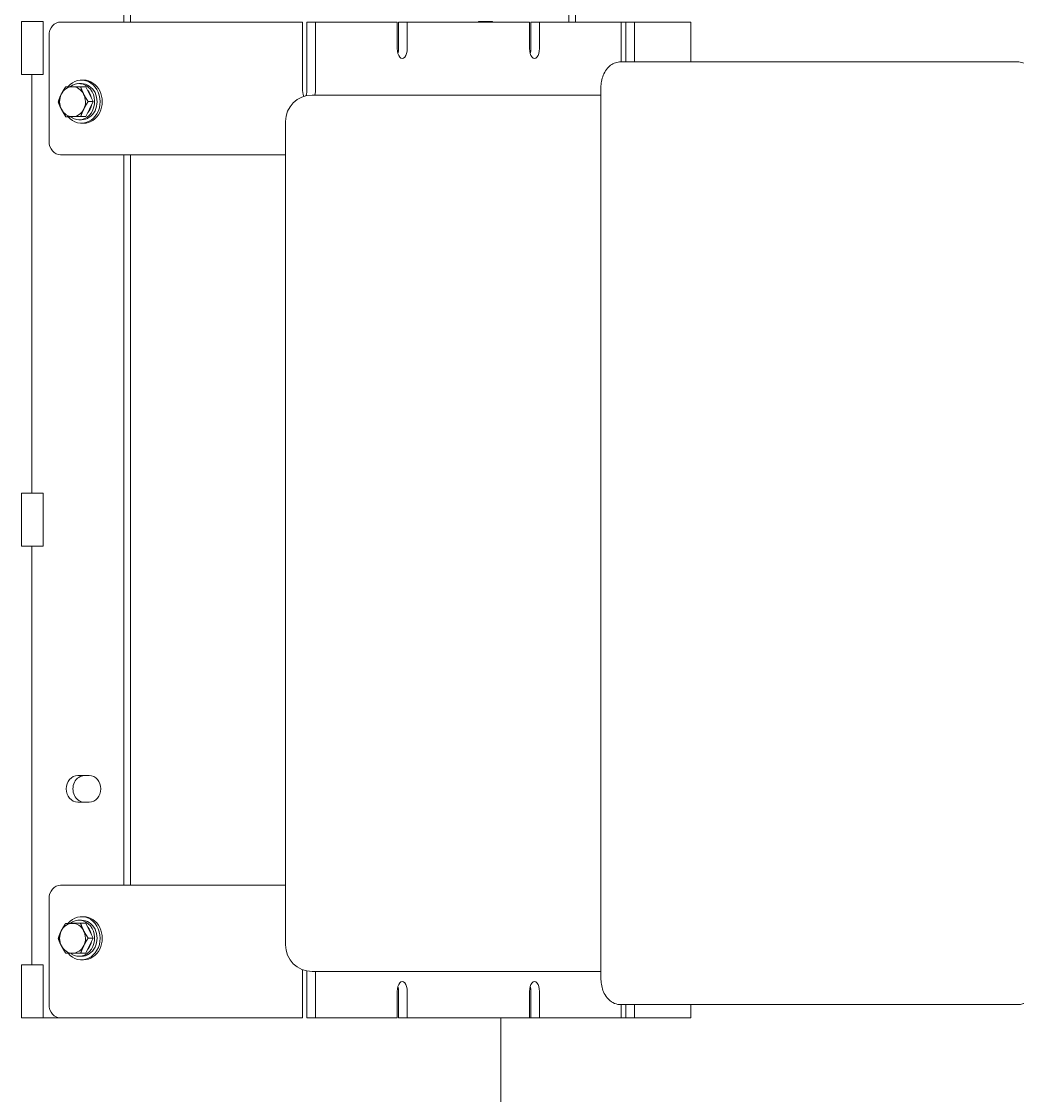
# Model space of a CAD drawing. Header units: inches. Extents: x 20 to 536, y 8 to 344.
# Drawn here: x 286.12 to 304.87, y 97.52 to 117.74 of the extents above; entities that cross this region are included whole.
import ezdxf

# ---------------------------------------------------------------- set-up
doc = ezdxf.new("R2010")
doc.units = ezdxf.units.IN
doc.header["$LTSCALE"] = 16
doc.header["$MEASUREMENT"] = 0
doc.layers.add('Visible (ANSI)', color=7, linetype='Continuous', lineweight=50)

msp = doc.modelspace()

# ---------------------------------------------------------------- linework, layer by layer
at = {"layer": 'Visible (ANSI)', "linetype": 'Continuous', "lineweight": 18}
for p, q in [((288.050601, 117.725967), (288.050601, 120.350967)), ((288.175601, 120.350967), (288.175601, 117.725967)), ((296.425601, 117.725967), (296.425601, 119.978173)), ((296.550601, 119.978173), (296.550601, 117.725967)), ((286.124774, 117.735967), (286.535056, 117.735967)), ((286.124774, 117.735967), (286.124774, 116.735967)), ((286.535056, 117.735967), (286.535056, 116.735967)), ((289.807057, 117.725967), (286.860964, 117.725967)), ((289.807057, 117.725967), (290.404693, 117.725967)), ((291.411371, 117.725967), (290.404693, 117.725967)), ((291.411371, 116.475967), (291.411371, 117.725967)), ((291.498991, 117.725967), (291.661371, 117.725967)), ((291.498991, 116.475967), (291.498991, 117.725967)), ((293.197621, 117.725967), (291.661371, 117.725967)), ((291.661371, 117.725967), (291.661371, 116.475967)), ((293.197621, 117.225967), (293.197621, 117.725967)), ((293.222741, 117.725967), (293.385121, 117.725967)), ((293.222741, 117.225967), (293.222741, 117.725967)), ((295.687621, 117.725967), (293.385121, 117.725967)), ((293.385121, 117.725967), (293.385121, 117.225967)), ((294.728074, 117.735967), (294.989734, 117.735967)), ((294.728074, 117.735967), (294.728074, 117.725967)), ((294.989734, 117.735967), (294.989734, 117.725967)), ((295.687621, 117.225967), (295.687621, 117.725967)), ((295.712741, 117.725967), (295.875121, 117.725967)), ((295.712741, 117.225967), (295.712741, 117.725967)), ((297.411371, 117.725967), (295.875121, 117.725967)), ((295.875121, 117.725967), (295.875121, 117.225967)), ((297.411371, 117.725967), (297.498991, 117.725967)), ((297.411371, 116.975967), (297.411371, 117.725967)), ((297.498991, 117.725967), (297.661371, 117.725967)), ((297.498991, 116.975967), (297.498991, 117.725967)), ((298.668048, 117.725967), (297.661371, 117.725967)), ((297.661371, 117.725967), (297.661371, 116.975967)), ((298.668048, 117.725967), (298.726662, 117.725967)), ((298.726662, 116.975967), (298.726662, 117.725967)), ((286.644458, 117.475967), (286.644458, 115.475967)), ((297.622995, 116.975967), (297.406489, 116.975967)), ((304.872995, 116.975967), (297.622995, 116.975967)), ((286.124774, 116.735967), (286.535056, 116.735967)), ((286.31855, 116.735967), (286.31855, 108.855967)), ((287.206977, 116.565967), (287.253977, 116.565967)), ((287.332904, 116.508334), (287.236453, 116.508334)), ((287.253977, 116.631967), (287.293977, 116.631967)), ((287.332904, 116.508334), (287.404184, 116.368528)), ((297.031489, 116.475967), (297.031489, 99.725967)), ((287.404184, 116.368528), (287.475465, 116.228721)), ((297.031489, 116.350967), (291.594311, 116.350967)), ((287.40625, 116.087538), (287.337035, 115.946355)), ((287.475465, 116.228721), (287.379013, 116.228721)), ((287.475465, 116.228721), (287.40625, 116.087538)), ((287.056045, 115.943601), (286.959594, 115.943601)), ((287.19654, 115.944978), (287.056045, 115.943601)), ((287.066693, 115.927035), (287.077403, 115.94381)), ((287.195507, 115.944967), (287.206977, 115.944967)), ((287.337035, 115.946355), (287.19654, 115.944978)), ((287.206977, 115.885967), (287.253977, 115.885967)), ((287.337035, 115.946355), (287.240584, 115.946355)), ((287.253977, 115.819967), (287.293977, 115.819967)), ((291.094311, 115.850967), (291.094311, 100.350967)), ((286.860964, 115.225967), (289.807057, 115.225967)), ((288.050601, 101.475967), (288.050601, 115.225967)), ((288.175601, 115.225967), (288.175601, 101.475967)), ((290.404693, 115.225967), (289.807057, 115.225967)), ((290.404693, 115.225967), (291.094311, 115.225967)), ((286.124774, 108.855967), (286.535056, 108.855967)), ((286.124774, 108.855967), (286.124774, 107.855967)), ((286.535056, 108.855967), (286.535056, 107.855967)), ((286.124774, 107.855967), (286.535056, 107.855967)), ((286.31855, 107.855967), (286.31855, 99.975967)), ((287.184575, 103.538467), (287.401082, 103.538467)), ((287.401082, 103.038467), (287.184575, 103.038467)), ((289.807057, 101.475967), (286.860964, 101.475967)), ((289.807057, 101.475967), (290.404693, 101.475967)), ((291.094311, 101.475967), (290.404693, 101.475967)), ((286.644458, 101.225967), (286.644458, 99.225967)), ((287.206977, 100.815967), (287.253977, 100.815967)), ((287.332904, 100.758334), (287.236453, 100.758334)), ((287.253977, 100.881967), (287.293977, 100.881967)), ((287.332904, 100.758334), (287.404184, 100.618528)), ((287.404184, 100.618528), (287.475465, 100.478721)), ((287.40625, 100.337538), (287.337035, 100.196355)), ((287.475465, 100.478721), (287.379013, 100.478721)), ((287.475465, 100.478721), (287.40625, 100.337538)), ((287.056045, 100.193601), (286.959594, 100.193601)), ((287.19654, 100.194978), (287.056045, 100.193601)), ((287.066693, 100.177035), (287.077403, 100.19381)), ((287.195507, 100.194967), (287.206977, 100.194967)), ((287.337035, 100.196355), (287.19654, 100.194978)), ((287.206977, 100.135967), (287.253977, 100.135967)), ((287.337035, 100.196355), (287.240584, 100.196355)), ((286.124774, 99.975967), (286.535056, 99.975967)), ((286.124774, 99.975967), (286.124774, 98.975967)), ((286.535056, 99.975967), (286.535056, 98.975967)), ((287.253977, 100.069967), (287.293977, 100.069967)), ((291.411371, 98.975967), (291.411371, 99.885637)), ((291.498991, 98.975967), (291.498991, 99.860137)), ((291.594311, 99.850967), (297.031489, 99.850967)), ((291.661371, 99.850967), (291.661371, 98.975967)), ((293.197621, 98.975967), (293.197621, 99.475967)), ((293.222741, 98.975967), (293.222741, 99.475967)), ((293.385121, 99.475967), (293.385121, 98.975967)), ((295.687621, 98.975967), (295.687621, 99.475967)), ((295.712741, 98.975967), (295.712741, 99.475967)), ((295.875121, 99.475967), (295.875121, 98.975967)), ((297.406489, 99.225967), (297.622995, 99.225967)), ((297.411371, 98.975967), (297.411371, 99.225967)), ((297.498991, 98.975967), (297.498991, 99.225967)), ((297.622995, 99.225967), (304.872995, 99.225967)), ((297.661371, 99.225967), (297.661371, 98.975967)), ((298.726662, 98.975967), (298.726662, 99.225967)), ((286.124774, 98.975967), (286.535056, 98.975967)), ((286.535056, 98.975967), (286.860964, 98.975967)), ((286.860964, 98.975967), (289.807057, 98.975967)), ((290.404693, 98.975967), (289.807057, 98.975967)), ((290.404693, 98.975967), (291.411371, 98.975967)), ((291.661371, 98.975967), (291.498991, 98.975967)), ((291.661371, 98.975967), (293.197621, 98.975967)), ((293.385121, 98.975967), (293.222741, 98.975967)), ((293.385121, 98.975967), (295.687621, 98.975967)), ((295.149787, 98.975967), (295.149787, 72.475967)), ((295.687621, 98.975967), (295.712741, 98.975967)), ((295.875121, 98.975967), (295.712741, 98.975967)), ((295.875121, 98.975967), (297.411371, 98.975967)), ((297.498991, 98.975967), (297.411371, 98.975967)), ((297.661371, 98.975967), (297.498991, 98.975967)), ((297.661371, 98.975967), (298.668048, 98.975967)), ((298.726662, 98.975967), (298.668048, 98.975967))]:
    msp.add_line(p, q, dxfattribs=at)
for centre, start, end in [((291.594311, 115.850967), 90, 180), ((291.594311, 100.350967), 180, 270)]:
    msp.add_arc(centre, 0.5, start, end, dxfattribs=at)
for centre, major_axis, ratio, start_param, end_param in [((286.860964, 117.475967), (0, 0.25), 0.866025404, 0, 1.570796327), ((293.291371, 117.225967), (0, -0.1875), 0.5, 4.71238898, 7.853981634), ((293.128991, 117.225967), (0, 0.1875), 0.5, 4.188790205, 4.71238898), ((295.781371, 117.225967), (0, -0.1875), 0.5, 4.71238898, 7.853981634), ((295.618991, 117.225967), (0, 0.1875), 0.5, 4.188790205, 4.71238898), ((287.085475, 116.225967), (0, 0.281), 0.866025404, 0.008487863, 1.055685414), ((287.253977, 116.225967), (0, -0.406), 0.866025404, 5.481483583, 10.234169228), ((287.206977, 116.225967), (0, 0.34), 0.866025404, 2.645004387, 6.883478446), ((287.085475, 116.225967), (0, 0.281), 0.866025404, 5.244475619, 6.29167317), ((287.253977, 116.225967), (0, -0.34), 0.866025404, 0, 3.141592654), ((287.293977, 116.225967), (0, -0.406), 0.866025404, 0, 3.141592654), ((291.536371, 116.475967), (0, 0.25), 0.5, 1.570796327, 2.216968799), ((291.373991, 116.475967), (0, 0.25), 0.5, 4.124166989, 4.71238898), ((291.536371, 116.475967), (0, -0.25), 0.5, 1.047197551, 1.570796327), ((287.085475, 116.225967), (0, -0.281), 0.866025404, 4.197278068, 5.244475619), ((287.085475, 116.225967), (0, 0.281), 0.866025404, 4.197278068, 5.244475619), ((287.206977, 116.225967), (0, -0.281), 0.866025404, 1.804212795, 2.401553136), ((287.085475, 116.225967), (0, -0.281), 0.866025404, 5.244475619, 6.29167317), ((287.085475, 116.225967), (0, -0.281), 0.866025404, 0.008487863, 1.055685414), ((287.206977, 116.225967), (0, -0.281), 0.866025404, 0.755536892, 1.355833936), ((287.206977, 116.225967), (0, -0.281), 0.866025404, 0, 0.038020218), ((286.860964, 115.475967), (0, -0.25), 0.866025404, 4.71238898, 6.283185307), ((287.184575, 103.288467), (0, -0.25), 0.866025404, 3.141592654, 6.283185307), ((287.309575, 103.288467), (0, 0.25), 0.866025404, 0, 3.141592654), ((287.401082, 103.288467), (0, 0.25), 0.866025404, 3.141592654, 6.283185307), ((286.860964, 101.225967), (0, 0.25), 0.866025404, 0, 1.570796327), ((287.253977, 100.475967), (0, -0.406), 0.866025404, 5.481483583, 10.234169228), ((287.085475, 100.475967), (0, 0.281), 0.866025404, 0.008487863, 1.055685414), ((287.206977, 100.475967), (0, 0.34), 0.866025404, 2.645004387, 6.883478446), ((287.085475, 100.475967), (0, 0.281), 0.866025404, 5.244475619, 6.29167317), ((287.253977, 100.475967), (0, -0.34), 0.866025404, 0, 3.141592654), ((287.293977, 100.475967), (0, -0.406), 0.866025404, 0, 3.141592654), ((287.085475, 100.475967), (0, -0.281), 0.866025404, 4.197278068, 5.244475619), ((287.085475, 100.475967), (0, 0.281), 0.866025404, 4.197278068, 5.244475619), ((287.206977, 100.475967), (0, -0.281), 0.866025404, 1.804212795, 2.401553136), ((287.085475, 100.475967), (0, -0.281), 0.866025404, 5.244475619, 6.29167317), ((287.085475, 100.475967), (0, -0.281), 0.866025404, 0.008487863, 1.055685414), ((287.206977, 100.475967), (0, -0.281), 0.866025404, 0.755536892, 1.355833936), ((287.206977, 100.475967), (0, -0.281), 0.866025404, 0, 0.038020218), ((293.291371, 99.475967), (0, 0.1875), 0.5, 4.71238898, 7.853981634), ((293.128991, 99.475967), (0, 0.1875), 0.5, 4.71238898, 5.235987756), ((295.781371, 99.475967), (0, 0.1875), 0.5, 4.71238898, 7.853981634), ((295.618991, 99.475967), (0, 0.1875), 0.5, 4.71238898, 5.235987756), ((286.860964, 99.225967), (0, -0.25), 0.866025404, 4.71238898, 6.283185307)]:
    msp.add_ellipse(centre, major_axis=major_axis, ratio=ratio, start_param=start_param, end_param=end_param, dxfattribs=at)
for points, knots in [([(297.406489, 116.975967), (297.371212, 116.975967), (297.3361, 116.969737), (297.270244, 116.947219), (297.240189, 116.930414), (297.182825, 116.888103), (297.157986, 116.861622), (297.110403, 116.798497), (297.091157, 116.761266), (297.061279, 116.685988), (297.050805, 116.647785), (297.036381, 116.570394), (297.032496, 116.531215), (297.031545, 116.486626), (297.031489, 116.481297), (297.031489, 116.475967)], [1.570796327, 1.570796327, 1.570796327, 1.570796327, 1.740124411, 1.740124411, 1.924116065, 1.924116065, 2.156482111, 2.156482111, 2.470641376, 2.470641376, 2.784800641, 2.784800641, 3.098959907, 3.098959907, 3.141592654, 3.141592654, 3.141592654, 3.141592654]), ([(304.872995, 116.975967), (304.908272, 116.975967), (304.943383, 116.969737), (305.009239, 116.947219), (305.039294, 116.930414), (305.096659, 116.888103), (305.121498, 116.861622), (305.169081, 116.798497), (305.188326, 116.761266), (305.218204, 116.685988), (305.228679, 116.647785), (305.243103, 116.570394), (305.246987, 116.531215), (305.247938, 116.486626), (305.247995, 116.481297), (305.247995, 116.475967)], [4.71238898, 4.71238898, 4.71238898, 4.71238898, 4.881717064, 4.881717064, 5.065708718, 5.065708718, 5.298074764, 5.298074764, 5.61223403, 5.61223403, 5.926393295, 5.926393295, 6.24055256, 6.24055256, 6.283185307, 6.283185307, 6.283185307, 6.283185307]), ([(297.031489, 99.725967), (297.031489, 99.686698), (297.034536, 99.64744), (297.047148, 99.569808), (297.056659, 99.531447), (297.084112, 99.455875), (297.101905, 99.418553), (297.152237, 99.345416), (297.185061, 99.308844), (297.264157, 99.257445), (297.30387, 99.239876), (297.366992, 99.22787), (297.386735, 99.225967), (297.406489, 99.225967)], [3.141592654, 3.141592654, 3.141592654, 3.141592654, 3.455751919, 3.455751919, 3.769911184, 3.769911184, 4.08407045, 4.08407045, 4.398229715, 4.398229715, 4.617572014, 4.617572014, 4.71238898, 4.71238898, 4.71238898, 4.71238898]), ([(305.247995, 99.725967), (305.247995, 99.686698), (305.244948, 99.64744), (305.232336, 99.569808), (305.222825, 99.531447), (305.195371, 99.455875), (305.177578, 99.418553), (305.127246, 99.345416), (305.094422, 99.308844), (305.015326, 99.257445), (304.975614, 99.239876), (304.912492, 99.22787), (304.892749, 99.225967), (304.872995, 99.225967)], [0, 0, 0, 0, 0.314159265, 0.314159265, 0.628318531, 0.628318531, 0.942477796, 0.942477796, 1.256637061, 1.256637061, 1.47597936, 1.47597936, 1.570796327, 1.570796327, 1.570796327, 1.570796327])]:
    msp.add_open_spline(points, degree=3, knots=knots, dxfattribs=at)
for points in [[(286.873699, 116.364397), (286.905822, 116.42992), (286.955463, 116.50558)], [(286.955463, 116.50558), (287.018205, 116.506318), (287.083409, 116.506957)], [(287.083409, 116.506957), (287.148613, 116.507596), (287.236453, 116.508334)], [(287.236453, 116.508334), (287.262103, 116.433412), (287.295184, 116.368528)], [(286.817034, 116.223213), (286.841577, 116.298873), (286.873699, 116.364397)], [(287.295184, 116.368528), (287.328266, 116.303644), (287.379013, 116.228721)], [(286.875765, 116.083407), (286.842684, 116.148291), (286.817034, 116.223213)], [(286.959594, 115.943601), (286.908846, 116.018523), (286.875765, 116.083407)], [(287.29725, 116.087538), (287.265127, 116.022015), (287.240584, 115.946355)], [(287.379013, 116.228721), (287.329372, 116.153061), (287.29725, 116.087538)], [(287.08754, 115.944978), (287.022336, 115.944338), (286.959594, 115.943601)], [(287.240584, 115.946355), (287.152744, 115.945617), (287.08754, 115.944978)], [(286.873699, 100.614397), (286.905822, 100.67992), (286.955463, 100.75558)], [(286.955463, 100.75558), (287.018205, 100.756318), (287.083409, 100.756957)], [(287.083409, 100.756957), (287.148613, 100.757596), (287.236453, 100.758334)], [(287.236453, 100.758334), (287.262103, 100.683412), (287.295184, 100.618528)], [(286.817034, 100.473213), (286.841577, 100.548873), (286.873699, 100.614397)], [(287.295184, 100.618528), (287.328266, 100.553644), (287.379013, 100.478721)], [(286.875765, 100.333407), (286.842684, 100.398291), (286.817034, 100.473213)], [(286.959594, 100.193601), (286.908846, 100.268523), (286.875765, 100.333407)], [(287.29725, 100.337538), (287.265127, 100.272015), (287.240584, 100.196355)], [(287.379013, 100.478721), (287.329372, 100.403061), (287.29725, 100.337538)], [(287.08754, 100.194978), (287.022336, 100.194338), (286.959594, 100.193601)], [(287.240584, 100.196355), (287.152744, 100.195617), (287.08754, 100.194978)]]:
    msp.add_rational_spline(points, [1, 1.0379548493, 1], degree=2, dxfattribs=at)

doc.saveas('drawing.dxf')
